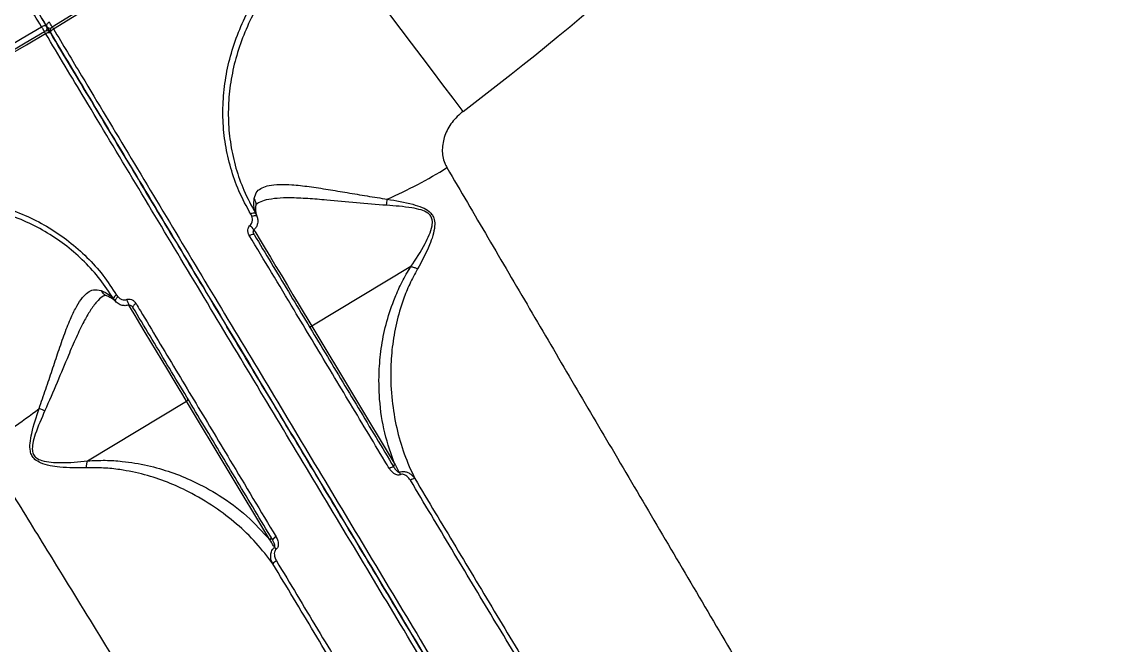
# Model space of a CAD drawing. Header units: millimetres. Extents: x -5960 to 5379, y -4374 to 3849.
# Drawn here: x 347.6 to 589.6, y -15.6 to 120.9 of the extents above; entities that cross this region are included whole.
import ezdxf

# ---------------------------------------------------------------- set-up
doc = ezdxf.new("R2010")
doc.units = ezdxf.units.MM
doc.layers.add('DiKom', color=7, linetype='Continuous', lineweight=0)
for name, color, linetype in [('DIKOM_ОБЪЕКТ', 7, 'Continuous'), ('DIKOM_РАЗМЕР_ЗОНА', 7, 'Continuous'), ('DIKOM_РАЗМЕР_ОБЪЕКТА', 7, 'Continuous')]:
    doc.layers.add(name, color=color, linetype=linetype)
doc.styles.add('style1', font='arial.ttf', dxfattribs={"width": 0.8})
doc.dimstyles.new('1-50', dxfattribs={"dimtxt": 300, "dimasz": 200, "dimexe": 100, "dimexo": 0, "dimgap": 100, "dimtad": 1, "dimtxsty": 'style1', "dimcen": 200, "dimclrd": 7, "dimclre": 7, "dimclrt": 7, "dimadec": 1, "dimazin": 2, "dimtfac": 1, "dimtmove": 0, "dimatfit": 2, "dimfxl": 0, "dimlwd": 25, "dimlwe": 18, "dimarcsym": 0})

# ---------------------------------------------------------------- blocks, each defined once
blk = doc.blocks.new('*D9')
at = {"layer": 'Defpoints', "color": 0, "transparency": 16777216}
for p in [(1597.35, 2348.89), (-3820.85, -1673.22), (-66.51, -1673.22)]:
    blk.add_point(p, dxfattribs=at)
at = {"layer": 'DiKom', "color": 7, "lineweight": 18, "transparency": 16777216}
for p, q in [((1597.35, 2348.89), (-3920.85, 2348.89)), ((-66.51, -1673.22), (-3920.85, -1673.22))]:
    blk.add_line(p, q, dxfattribs=at)
at = {"layer": 'DiKom', "color": 7, "lineweight": 25, "transparency": 16777216}
blk.add_line((-3820.85, 2148.89), (-3820.85, -1473.22), dxfattribs=at)
at = {"layer": 'DiKom', "color": 7, "transparency": 16777216}
for points in [[(-3854.19, 2148.89), (-3787.52, 2148.89), (-3820.85, 2348.89)], [(-3854.19, -1473.22), (-3787.52, -1473.22), (-3820.85, -1673.22)]]:
    blk.add_solid(points, dxfattribs=at)
at = {"layer": 'DiKom', "color": 7, "transparency": 16777216, "insert": (-4074.02, 240.95), "char_height": 300, "attachment_point": 5, "rotation": 90, "style": 'style1'}
blk.add_mtext('4050', dxfattribs=at)
blk = doc.blocks.new('*D10')
at = {"layer": 'Defpoints', "color": 0, "transparency": 16777216}
for p in [(3878.62, 405.09), (-2876.93, -459.72), (3878.62, -2693.66)]:
    blk.add_point(p, dxfattribs=at)
at = {"layer": 'DIKOM_РАЗМЕР_ОБЪЕКТА', "color": 7, "lineweight": 18, "transparency": 16777216}
for p, q in [((3878.62, 405.09), (3878.62, -2793.66)), ((-2876.93, -459.72), (-2876.93, -2793.66))]:
    blk.add_line(p, q, dxfattribs=at)
at = {"layer": 'DIKOM_РАЗМЕР_ОБЪЕКТА', "color": 7, "lineweight": 25, "transparency": 16777216}
blk.add_line((-2676.93, -2693.66), (3678.62, -2693.66), dxfattribs=at)
at = {"layer": 'DIKOM_РАЗМЕР_ОБЪЕКТА', "color": 7, "transparency": 16777216}
for points in [[(-2676.93, -2660.33), (-2676.93, -2726.99), (-2876.93, -2693.66)], [(3678.62, -2660.33), (3678.62, -2726.99), (3878.62, -2693.66)]]:
    blk.add_solid(points, dxfattribs=at)
at = {"layer": 'DIKOM_РАЗМЕР_ОБЪЕКТА', "color": 7, "transparency": 16777216, "insert": (-142.96, -2440.49), "char_height": 300, "attachment_point": 5, "style": 'style1'}
blk.add_mtext('6750', dxfattribs=at)
blk = doc.blocks.new('*D12')
at = {"layer": 'Defpoints', "color": 0, "transparency": 16777216}
for p in [(1921.97, 3848.89), (-5510.19, -3173.22), (433.49, -3173.22)]:
    blk.add_point(p, dxfattribs=at)
at = {"layer": 'DIKOM_РАЗМЕР_ЗОНА', "color": 7, "lineweight": 18, "transparency": 16777216}
for p, q in [((1921.97, 3848.89), (-5610.19, 3848.89)), ((433.49, -3173.22), (-5610.19, -3173.22))]:
    blk.add_line(p, q, dxfattribs=at)
at = {"layer": 'DIKOM_РАЗМЕР_ЗОНА', "color": 7, "lineweight": 25, "transparency": 16777216}
blk.add_line((-5510.19, 3648.89), (-5510.19, -2973.22), dxfattribs=at)
at = {"layer": 'DIKOM_РАЗМЕР_ЗОНА', "color": 7, "transparency": 16777216}
for points in [[(-5543.52, 3648.89), (-5476.85, 3648.89), (-5510.19, 3848.89)], [(-5543.52, -2973.22), (-5476.85, -2973.22), (-5510.19, -3173.22)]]:
    blk.add_solid(points, dxfattribs=at)
at = {"layer": 'DIKOM_РАЗМЕР_ЗОНА', "color": 7, "transparency": 16777216, "insert": (-5763.36, 142.42), "char_height": 300, "attachment_point": 5, "rotation": 90, "style": 'style1'}
blk.add_mtext('7050', dxfattribs=at)

msp = doc.modelspace()

# ---------------------------------------------------------------- linework, layer by layer
at = {"layer": 'DIKOM_ОБЪЕКТ', "color": 7, "linetype": 'Continuous', "lineweight": 15}
for p, q in [((353.827, 118.6), (353.025, 119.935)), ((353.025, 119.935), (353.827, 118.6)), ((398.01, 78.313), (397.807, 78.748)), ((398.84, 78.981), (399.149, 78.337)), ((432.872, 67.3), (411.157, 54.252)), ((368.367, 61.058), (368.656, 60.675)), ((368.1, 59.681), (367.676, 60.256)), ((411.157, 54.252), (429.409, 23.876)), ((362.013, 24.723), (383.728, 37.771)), ((401.979, 7.395), (383.728, 37.771))]:
    msp.add_line(p, q, dxfattribs=at)
at = {"layer": 'DIKOM_ОБЪЕКТ', "color": 7, "linetype": 'Continuous', "lineweight": 15, "flags": 128}
for points in [[(444.335, 101.316), (442.161, 104.191), (439.925, 107.148), (437.645, 110.162), (435.344, 113.204), (433.043, 116.248), (430.761, 119.264), (428.52, 122.227), (426.341, 125.108), (424.243, 127.882), (422.246, 130.523), (420.367, 133.008), (418.624, 135.312), (417.033, 137.416), (415.608, 139.301), (414.362, 140.948)], [(353.025, 119.935), (352.958, 120.009), (352.861, 120.061), (352.737, 120.087), (352.591, 120.089), (352.429, 120.064), (352.257, 120.015), (352.082, 119.943), (351.91, 119.851)], [(351.91, 119.851), (352.001, 119.698), (352.1, 119.534), (352.2, 119.365), (352.3, 119.199), (352.394, 119.041), (352.48, 118.898), (352.544, 118.792)], [(352.546, 118.793), (352.547, 118.792), (352.564, 118.764), (352.599, 118.704), (352.653, 118.615), (352.722, 118.5), (352.804, 118.363)], [(352.804, 118.363), (352.976, 118.455), (353.151, 118.527), (353.323, 118.577), (353.485, 118.601), (353.63, 118.601), (353.754, 118.575), (353.85, 118.524), (353.917, 118.45)], [(353.623, 120.88), (353.46, 120.771), (353.315, 120.65), (353.19, 120.521), (353.093, 120.39), (353.025, 120.261), (352.991, 120.139), (352.991, 120.029), (353.025, 119.935)], [(354.26, 119.823), (354.196, 119.929), (354.11, 120.072), (354.015, 120.23), (353.915, 120.395), (353.814, 120.563), (353.715, 120.727), (353.623, 120.88)], [(353.917, 118.45), (353.883, 118.544), (353.884, 118.653), (353.919, 118.774), (353.986, 118.903), (354.084, 119.034), (354.209, 119.162), (354.355, 119.283), (354.517, 119.392)], [(354.517, 119.392), (354.434, 119.529), (354.365, 119.644), (354.311, 119.733), (354.275, 119.792), (354.259, 119.82), (354.257, 119.822)], [(398.01, 78.313), (398.206, 78.38), (398.402, 78.431), (398.59, 78.464), (398.761, 78.477), (398.908, 78.471), (399.025, 78.444), (399.106, 78.399), (399.149, 78.337)], [(398.42, 75.451), (398.865, 74.71), (399.845, 73.078), (400.929, 71.274), (402.093, 69.337), (403.312, 67.308), (404.56, 65.232), (405.808, 63.154), (407.032, 61.118), (408.203, 59.169), (409.296, 57.35), (410.288, 55.699), (411.157, 54.252)], [(397.469, 74.105), (397.64, 74.201), (397.812, 74.281), (397.978, 74.343), (398.132, 74.385), (398.267, 74.403), (398.379, 74.399), (398.462, 74.372), (398.514, 74.322)], [(368.656, 60.675), (368.504, 60.533), (368.367, 60.384), (368.25, 60.234), (368.158, 60.089), (368.095, 59.956), (368.063, 59.841), (368.065, 59.748), (368.1, 59.681)], [(383.728, 37.771), (382.859, 39.217), (381.867, 40.868), (380.773, 42.688), (379.602, 44.637), (378.379, 46.673), (377.13, 48.751), (375.883, 50.827), (374.664, 52.856), (373.5, 54.793), (372.416, 56.597), (371.436, 58.229), (371, 58.954)], [(372.625, 59.177), (372.46, 59.071), (372.308, 58.957), (372.175, 58.839), (372.067, 58.723), (371.987, 58.613), (371.938, 58.512), (371.923, 58.426), (371.942, 58.356)]]:
    msp.add_lwpolyline(points, dxfattribs=at)
at = {"layer": 'DIKOM_ОБЪЕКТ', "color": 7, "linetype": 'Continuous', "lineweight": 15}
for centre, radius, start, end in [((54.491, 616.778), 580.367, 301.098554, 331.901446), ((54.491, 616.778), 580.869, 301.098554, 331.901446), ((54.491, 616.778), 646.281, 307.100221, 325.899779), ((54.491, 616.778), 579.133, 270.098848, 300.901152), ((54.491, 616.778), 580.367, 285.5, 300.901446), ((353.06, 117.935), 1, 105.5, 120.90145), ((353.06, 117.935), 1, 31, 105.5), ((352.23, 119.519), 0.897, 318.36322, 27.64588), ((353.757, 120.42), 0.878, 213.48661, 284.50531), ((354.774, 118.965), 1, 121.09855, 211), ((54.491, 616.778), 580.869, 270.098554, 300.901446), ((383.843, 181.084), 108.298, 293.90326, 301.73024), ((389.549, 86.187), 38.396, 351.81879, 353.85189), ((398.543, 77.891), 1.13, 74.79843, 130.65632), ((393.49, 72.227), 5.847, 31.56329, 44.8649), ((368.778, 60.006), 1.13, 111.34371, 167.20212), ((376.157, 61.811), 5.853, 197.14065, 210.42804), ((410.881, 54.613), 0.454, 219.25742, 307.36965), ((383.539, 38.184), 0.454, 294.6316, 22.7427), ((284.567, 121.429), 108.294, 300.26967, 308.09686), ((365.678, 71.85), 38.404, 248.14876, 250.18142), ((429.079, 21.971), 1.374, 87.23025, 131.09647), ((429.133, 24.237), 0.454, 219.25796, 307.36894), ((447.479, 28.863), 18.365, 201.2405, 203.01328), ((433.827, 19.152), 1.668, 92.85819, 128.39869), ((401.79, 7.808), 0.454, 294.62925, 22.74156), ((403.816, 6.792), 1.373, 110.90132, 154.77357), ((389.052, -6.253), 18.418, 38.98926, 40.75693), ((404.077, 1.276), 1.668, 113.60324, 149.14007)]:
    msp.add_arc(centre, radius, start, end, dxfattribs=at)
for points, knots in [([(567.807, 343.843), (572.678, 341.254), (583.591, 335.451), (601.142, 326.119), (620.374, 315.893), (640.059, 305.427), (660.091, 294.775), (680.381, 283.987), (700.866, 273.094), (721.518, 262.114), (742.297, 251.065), (763.139, 239.984), (783.946, 228.92), (804.621, 217.927), (824.847, 207.173), (844.593, 196.674), (863.846, 186.437), (882.801, 176.358), (901.376, 166.481), (919.491, 156.849), (937.314, 147.373), (954.783, 138.084), (971.853, 129.008), (988.26, 120.284), (1003.928, 111.953), (1018.784, 104.055), (1032.772, 96.617), (1045.853, 89.662), (1058.021, 83.192), (1069.249, 77.222), (1079.485, 71.779), (1088.68, 66.89), (1096.28, 62.849), (1102.488, 59.548), (1107.528, 56.868), (1111.836, 54.578), (1115.441, 52.661), (1118.304, 51.139), (1120.375, 50.038), (1121.694, 49.337), (1121.88, 49.237), (1121.974, 49.188)], [0, 0, 0, 0, 0.0216351, 0.0484722, 0.0753938, 0.1023585, 0.1293232, 0.1562448, 0.1830819, 0.2099189, 0.2368406, 0.2638053, 0.29077, 0.3176916, 0.3445286, 0.3703765, 0.3962999, 0.4222618, 0.4482237, 0.4741471, 0.499995, 0.5268319, 0.5537535, 0.5807181, 0.6076828, 0.6346044, 0.6614413, 0.6882783, 0.7151998, 0.7421645, 0.7691291, 0.7960508, 0.8228877, 0.8446334, 0.8664015, 0.8881697, 0.9099154, 0.932424, 0.9549577, 0.9774913, 1, 1, 1, 1]), ([(1122.387, 47.835), (1122.337, 47.861), (1122.205, 47.931), (1121.046, 48.547), (1118.634, 49.83), (1115.047, 51.737), (1110.269, 54.278), (1104.281, 57.462), (1097.217, 61.218), (1089.126, 65.52), (1080.08, 70.33), (1069.93, 75.726), (1058.665, 81.716), (1046.297, 88.292), (1033.099, 95.31), (1019.137, 102.734), (1004.489, 110.522), (988.917, 118.802), (972.436, 127.565), (955.083, 136.792), (937.45, 146.168), (919.634, 155.641), (901.732, 165.159), (883.238, 174.993), (864.189, 185.121), (844.634, 195.519), (824.733, 206.101), (804.54, 216.838), (784.116, 227.697), (763.394, 238.715), (742.435, 249.86), (721.306, 261.094), (700.472, 272.172), (680, 283.057), (659.943, 293.722), (639.975, 304.339), (620.169, 314.87), (600.611, 325.27), (582.822, 334.728), (571.781, 340.599), (566.898, 343.195)], [0, 0, 0, 0, 0.0156515, 0.0421676, 0.0687038, 0.0952199, 0.122506, 0.1498144, 0.1771006, 0.2036166, 0.2301529, 0.2566689, 0.2839551, 0.3112635, 0.3385497, 0.3650657, 0.391602, 0.418118, 0.4454042, 0.4727125, 0.4999987, 0.52556, 0.5511395, 0.5767008, 0.6029495, 0.6292179, 0.6554666, 0.6819827, 0.7085191, 0.7350351, 0.7623214, 0.7896298, 0.8169161, 0.8434321, 0.8699685, 0.8964846, 0.9237708, 0.9510793, 0.9783655, 1, 1, 1, 1]), ([(351.91, 119.851), (349.882, 123.226), (344.419, 132.318), (335.806, 146.653), (326.195, 162.647), (316.912, 178.098), (307.996, 192.936), (299.491, 207.091), (291.583, 220.253), (284.285, 232.399), (277.596, 243.531), (271.409, 253.83), (265.765, 263.222), (260.7, 271.652), (256.324, 278.936), (252.636, 285.074), (249.618, 290.095), (247.229, 294.073), (245.479, 296.983), (244.48, 298.655), (244.105, 299.256), (244.2, 299.114), (244.2, 299.114)], [0, 0, 0, 0, 0.0313058, 0.0843372, 0.1374096, 0.1904412, 0.245013, 0.2996295, 0.3542013, 0.4072328, 0.4603053, 0.5133369, 0.5679087, 0.6225252, 0.6770969, 0.7301279, 0.7831995, 0.8362306, 0.8908018, 0.9454175, 0.9999886, 1, 1, 1, 1]), ([(353.025, 119.935), (351.002, 123.302), (345.51, 132.442), (336.834, 146.881), (327.123, 163.044), (317.822, 178.522), (308.969, 193.256), (300.608, 207.172), (292.767, 220.221), (285.472, 232.361), (278.724, 243.593), (272.538, 253.888), (266.942, 263.2), (261.964, 271.485), (257.625, 278.707), (253.944, 284.832), (250.917, 289.871), (248.541, 293.825), (246.844, 296.65), (245.771, 298.435), (245.637, 298.659), (245.57, 298.77)], [0, 0, 0, 0, 0.0313076, 0.0849824, 0.1388264, 0.1927566, 0.2466867, 0.3005308, 0.3542055, 0.4078803, 0.4617241, 0.5156543, 0.5695843, 0.623428, 0.6771029, 0.7307776, 0.7846215, 0.8385514, 0.8924814, 0.9463253, 1, 1, 1, 1]), ([(245.57, 298.77), (245.634, 298.663), (245.762, 298.45), (246.794, 296.733), (248.45, 293.977), (250.816, 290.04), (253.883, 284.935), (257.588, 278.768), (261.903, 271.587), (266.787, 263.458), (272.321, 254.249), (278.511, 243.947), (285.353, 232.56), (292.264, 221.057), (299.102, 209.677), (305.742, 198.627), (312.702, 187.043), (320.052, 174.812), (327.792, 161.93), (335.923, 148.397), (344.314, 134.433), (350.122, 124.766), (353.025, 119.935)], [0, 0, 0, 0, 0.0530308, 0.1061024, 0.1591334, 0.2137047, 0.2683204, 0.3228915, 0.375923, 0.4289953, 0.4820269, 0.5365988, 0.5912152, 0.645787, 0.6892771, 0.7328119, 0.7763467, 0.8198367, 0.8648526, 0.9099183, 0.9549841, 1, 1, 1, 1]), ([(397.807, 78.748), (396.888, 80.438), (395.119, 83.689), (393.318, 88.858), (392.141, 94.045), (391.602, 99.361), (391.717, 104.739), (392.466, 110.114), (393.83, 115.421), (395.822, 120.587), (398.344, 125.584), (400.471, 128.699), (401.533, 130.254)], [0, 0, 0, 0, 0.1070818, 0.2059727, 0.3051837, 0.4040767, 0.5033363, 0.6029169, 0.7021783, 0.8013465, 0.9008324, 1, 1, 1, 1]), ([(402.559, 129.419), (401.516, 127.895), (399.428, 124.843), (396.949, 119.946), (394.99, 114.886), (393.645, 109.687), (392.904, 104.423), (392.784, 99.157), (393.305, 93.951), (394.452, 88.875), (396.211, 83.816), (397.941, 80.635), (398.84, 78.981)], [0, 0, 0, 0, 0.0992793, 0.1988748, 0.2981528, 0.3974211, 0.4970079, 0.596272, 0.6950873, 0.7942215, 0.8930331, 1, 1, 1, 1]), ([(354.517, 119.392), (356.573, 115.969), (362.155, 106.679), (371.544, 91.054), (382.731, 72.436), (394.19, 53.365), (405.86, 33.943), (417.689, 14.257), (429.641, -5.635), (441.699, -25.702), (453.839, -45.907), (466.025, -66.188), (478.199, -86.448), (490.304, -106.594), (502.302, -126.562), (514.171, -146.315), (525.892, -165.823), (537.432, -185.028), (548.737, -203.843), (559.754, -222.177), (570.445, -239.971), (580.787, -257.181), (590.768, -273.793), (600.361, -289.758), (609.522, -305.006), (618.208, -319.461), (626.387, -333.074), (634.036, -345.803), (641.151, -357.645), (647.716, -368.57), (653.701, -378.531), (659.077, -387.479), (663.599, -395.005), (667.36, -401.263), (670.454, -406.413), (673.065, -410.758), (675.182, -414.282), (676.79, -416.957), (677.883, -418.776), (678.446, -419.714), (678.516, -419.83), (678.544, -419.877)], [0, 0, 0, 0, 0.0156528, 0.0424899, 0.0694116, 0.0963764, 0.1233411, 0.1502628, 0.1770999, 0.203937, 0.2308586, 0.2578234, 0.2847881, 0.3117098, 0.3385468, 0.3653839, 0.3923056, 0.4192703, 0.4462351, 0.4731567, 0.4999938, 0.5268309, 0.5537525, 0.5807173, 0.607682, 0.6346037, 0.6614407, 0.6882778, 0.7151994, 0.7421641, 0.7691289, 0.7960504, 0.8228875, 0.8459665, 0.8691682, 0.8923973, 0.9156263, 0.9388281, 0.961588, 0.9843479, 1, 1, 1, 1]), ([(676.829, -420.908), (676.8, -420.861), (676.723, -420.732), (676.047, -419.607), (674.64, -417.265), (672.548, -413.783), (669.76, -409.144), (666.267, -403.331), (662.147, -396.473), (657.427, -388.619), (652.15, -379.837), (646.23, -369.983), (639.659, -359.047), (632.445, -347.041), (624.746, -334.228), (616.601, -320.673), (608.057, -306.453), (598.974, -291.335), (589.36, -275.336), (579.238, -258.49), (568.952, -241.371), (558.56, -224.075), (548.117, -206.696), (537.329, -188.742), (526.218, -170.249), (514.811, -151.265), (503.203, -131.945), (491.424, -112.341), (479.51, -92.514), (467.423, -72.397), (455.197, -52.049), (442.872, -31.537), (430.72, -11.312), (418.778, 8.563), (407.078, 28.034), (395.431, 47.419), (383.877, 66.647), (372.469, 85.634), (362.093, 102.904), (355.652, 113.622), (352.804, 118.363)], [0, 0, 0, 0, 0.0156515, 0.0421676, 0.0687038, 0.0952199, 0.122506, 0.1498144, 0.1771006, 0.2036166, 0.2301529, 0.2566689, 0.2839551, 0.3112635, 0.3385497, 0.3650657, 0.391602, 0.418118, 0.4454042, 0.4727125, 0.4999987, 0.52556, 0.5511395, 0.5767008, 0.6029495, 0.6292179, 0.6554666, 0.6819826, 0.7085191, 0.7350351, 0.7623213, 0.7896298, 0.816916, 0.8434321, 0.8699685, 0.8964846, 0.9237708, 0.9510793, 0.9783655, 1, 1, 1, 1]), ([(677.172, -419.536), (677.143, -419.488), (677.066, -419.36), (676.376, -418.211), (674.927, -415.799), (672.796, -412.253), (670.007, -407.611), (666.567, -401.887), (662.484, -395.092), (657.75, -387.214), (652.387, -378.288), (646.416, -368.351), (639.867, -357.451), (632.769, -345.637), (625.139, -332.939), (616.979, -319.359), (608.314, -304.937), (599.174, -289.726), (589.604, -273.799), (579.647, -257.227), (569.33, -240.057), (558.664, -222.306), (547.674, -204.015), (536.396, -185.246), (524.883, -166.086), (513.19, -146.624), (501.349, -126.919), (489.38, -106.998), (477.304, -86.9), (465.159, -66.688), (453.002, -46.455), (440.89, -26.298), (429.622, -7.543), (419.205, 9.793), (409.626, 25.735), (400.153, 41.501), (390.7, 57.232), (381.29, 72.894), (371.951, 88.437), (362.791, 103.681), (356.874, 113.529), (353.917, 118.45)], [0, 0, 0, 0, 0.0156521, 0.0424891, 0.0694107, 0.0963755, 0.1233402, 0.1502618, 0.1770988, 0.2039358, 0.2308574, 0.2578222, 0.2847868, 0.3117084, 0.3385455, 0.3653826, 0.3923043, 0.4192689, 0.4462337, 0.4731553, 0.4999924, 0.5268295, 0.5537511, 0.5807159, 0.6076806, 0.6346023, 0.6614393, 0.6882764, 0.7151981, 0.7421628, 0.7691275, 0.7960492, 0.8228863, 0.8446321, 0.8664005, 0.8881688, 0.9099147, 0.9324235, 0.9549574, 0.9774911, 1, 1, 1, 1]), ([(353.917, 118.45), (356.758, 113.722), (363.124, 103.127), (373.362, 86.089), (384.58, 67.418), (396.063, 48.308), (407.748, 28.861), (419.583, 9.164), (431.533, -10.724), (443.579, -30.773), (455.7, -50.945), (467.857, -71.178), (479.994, -91.378), (492.054, -111.449), (503.852, -131.084), (515.371, -150.254), (526.601, -168.945), (537.658, -187.346), (548.493, -205.38), (559.06, -222.966), (569.456, -240.268), (579.647, -257.227), (589.604, -273.799), (599.174, -289.726), (608.314, -304.937), (616.979, -319.359), (625.139, -332.939), (632.769, -345.637), (639.867, -357.451), (646.416, -368.351), (652.387, -378.288), (657.751, -387.214), (662.184, -394.593), (665.806, -400.62), (668.745, -405.512), (671.258, -409.694), (673.361, -413.194), (675.031, -415.973), (676.239, -417.984), (677.008, -419.264), (677.117, -419.445), (677.172, -419.536)], [0, 0, 0, 0, 0.0216351, 0.0484722, 0.0753938, 0.1023585, 0.1293232, 0.1562448, 0.1830819, 0.2099189, 0.2368406, 0.2638053, 0.29077, 0.3176916, 0.3445286, 0.3703765, 0.3962999, 0.4222618, 0.4482237, 0.4741471, 0.499995, 0.5268319, 0.5537534, 0.5807181, 0.6076828, 0.6346044, 0.6614413, 0.6882783, 0.7151998, 0.7421645, 0.7691291, 0.7960508, 0.8228877, 0.8446334, 0.8664015, 0.8881697, 0.9099154, 0.932424, 0.9549577, 0.9774913, 1, 1, 1, 1]), ([(444.335, 101.316), (443.475, 100.552), (441.776, 99.041), (440.192, 96.065), (439.594, 92.946), (439.994, 90.513), (440.624, 89.307), (440.799, 88.973)], [0, 0, 0, 0, 0.2385227, 0.4713388, 0.6968051, 0.9159925, 1, 1, 1, 1]), ([(440.799, 88.973), (443.781, 83.878), (449.749, 73.683), (458.903, 58.075), (468.175, 42.286), (477.684, 26.115), (487.412, 9.592), (497.34, -7.252), (507.308, -24.147), (517.621, -41.608), (528.261, -59.606), (539.201, -78.094), (550.072, -96.452), (560.823, -114.593), (571.403, -132.432), (581.764, -149.891), (591.884, -166.936), (601.752, -183.547), (611.349, -199.695), (620.632, -215.306), (629.554, -230.305), (638.078, -244.629), (646.18, -258.242), (653.858, -271.136), (661.096, -283.29), (667.862, -294.648), (674.123, -305.155), (679.959, -314.947), (685.317, -323.936), (690.156, -332.055), (694.372, -339.125), (697.922, -345.078), (700.86, -350.006), (702.246, -352.33), (702.939, -353.492)], [0, 0, 0, 0, 0.0277665, 0.0555662, 0.0833659, 0.1111324, 0.1400374, 0.1689801, 0.1979227, 0.2268277, 0.2586374, 0.2905481, 0.3225101, 0.3544717, 0.3863819, 0.4181913, 0.4498954, 0.4817, 0.5135556, 0.545411, 0.5772152, 0.608919, 0.6405474, 0.6722758, 0.7040551, 0.7358344, 0.7675626, 0.7991908, 0.8325938, 0.8660263, 0.8994295, 0.9329431, 0.9664863, 1, 1, 1, 1]), ([(398.525, 82.203), (398.683, 82.77), (398.962, 83.765), (400.208, 84.619), (401.816, 85.143), (404.012, 85.349), (406.952, 85.257), (410.546, 84.858), (414.652, 84.224), (418.934, 83.503), (423.28, 82.764), (426.244, 82.304), (427.724, 82.075)], [0, 0, 0, 0, 0.1044875, 0.1833857, 0.2623365, 0.3558354, 0.4494192, 0.5631922, 0.6770783, 0.7845053, 0.8924055, 1, 1, 1, 1]), ([(321.14, 81.949), (323.344, 82.185), (327.406, 82.619), (333.288, 82.379), (338.714, 81.614), (343.959, 80.263), (348.953, 78.335), (353.647, 75.866), (358, 72.88), (361.935, 69.384), (365.465, 65.469), (367.4, 62.527), (368.367, 61.058)], [0, 0, 0, 0, 0.1166811, 0.2150843, 0.3137984, 0.4122011, 0.5100613, 0.6082267, 0.7060846, 0.8039542, 0.9021328, 1, 1, 1, 1]), ([(427.554, 80.723), (425.347, 80.895), (420.875, 81.244), (415.069, 81.823), (410.192, 82.221), (406.554, 82.378), (403.506, 82.297), (401.286, 81.951), (399.875, 81.551), (399.396, 81.19), (399.287, 81.109)], [0, 0, 0, 0, 0.1931833, 0.391344, 0.5260992, 0.6638892, 0.7725689, 0.8839427, 0.973741, 1, 1, 1, 1]), ([(367.676, 60.256), (366.73, 61.693), (364.836, 64.571), (361.38, 68.399), (357.527, 71.817), (353.261, 74.734), (348.662, 77.146), (343.767, 79.028), (338.626, 80.344), (333.306, 81.086), (327.539, 81.314), (323.557, 80.885), (321.396, 80.651)], [0, 0, 0, 0, 0.0977721, 0.1958572, 0.293632, 0.3914577, 0.489594, 0.5874242, 0.6858967, 0.7846799, 0.8831545, 1, 1, 1, 1]), ([(398.84, 78.981), (398.688, 79.537), (398.418, 80.525), (398.492, 81.693), (398.525, 82.203)], [0, 0, 0, 0, 0.5623869, 1, 1, 1, 1]), ([(398.914, 80.747), (398.921, 80.774), (398.994, 81.046), (398.878, 81.528), (398.682, 81.976), (398.549, 82.169), (398.525, 82.203)], [0, 0, 0, 0, 0.0541726, 0.5550416, 0.9205739, 1, 1, 1, 1]), ([(399.135, 78.396), (399.124, 78.423), (399.008, 78.7), (398.901, 79.327), (398.84, 80.09), (398.929, 80.623), (398.948, 80.739)], [0, 0, 0, 0, 0.0468854, 0.4828737, 0.8878409, 1, 1, 1, 1]), ([(398.948, 80.666), (398.95, 80.702), (398.957, 80.879), (399.03, 80.941), (399.01, 80.993), (399.201, 81.106), (399.263, 81.142)], [0, 0, 0, 0, 0.0824966, 0.4061675, 0.8079108, 1, 1, 1, 1]), ([(432.884, 67.304), (432.885, 67.306), (433.992, 68.885), (435.428, 71.151), (436.955, 74.197), (437.544, 75.944), (437.666, 77.402), (437.293, 78.416), (436.445, 79.217), (434.998, 79.794), (431.975, 80.404), (429.417, 80.588), (427.554, 80.723)], [0, 0, 0, 0, 0.0003174, 0.2742191, 0.3691423, 0.4635441, 0.5235458, 0.5648665, 0.6061829, 0.6747261, 0.7630181, 1, 1, 1, 1]), ([(427.724, 82.075), (429.606, 81.753), (432.208, 81.309), (435.269, 80.356), (436.757, 79.574), (437.652, 78.632), (438.114, 77.512), (438.15, 75.937), (437.732, 74.052), (436.523, 70.812), (435.269, 68.486), (434.343, 66.771)], [0, 0, 0, 0, 0.2311131, 0.3196653, 0.391402, 0.4366909, 0.4822179, 0.5456607, 0.6397119, 0.7342279, 1, 1, 1, 1]), ([(397.634, 76.352), (397.74, 76.464), (397.951, 76.687), (398.129, 77.187), (398.168, 77.748), (398.06, 78.134), (398.01, 78.313)], [0, 0, 0, 0, 0.2096708, 0.4181462, 0.7298485, 1, 1, 1, 1]), ([(399.149, 78.337), (399.22, 78.067), (399.378, 77.473), (399.274, 76.61), (398.947, 75.843), (398.598, 75.499), (398.419, 75.322)], [0, 0, 0, 0, 0.2543463, 0.5586986, 0.7734643, 1, 1, 1, 1]), ([(397.469, 74.105), (397.436, 74.164), (397.28, 74.441), (397.13, 74.95), (397.158, 75.555), (397.327, 76.029), (397.532, 76.244), (397.634, 76.352)], [0, 0, 0, 0, 0.0843555, 0.4026421, 0.6518268, 0.8254867, 1, 1, 1, 1]), ([(398.502, 74.405), (398.45, 74.494), (398.334, 74.692), (398.328, 74.993), (398.391, 75.192), (398.451, 75.272), (398.493, 75.305), (398.512, 75.315), (398.522, 75.32)], [0, 0, 0, 0, 0.3066006, 0.6865704, 0.8665527, 0.9443121, 0.9730125, 1, 1, 1, 1]), ([(428.176, 23.007), (427.841, 23.565), (426.163, 26.357), (421.81, 33.601), (415.159, 44.668), (406.57, 58.961), (400.726, 68.685), (397.469, 74.105)], [0, 0, 0, 0, 0.0321575, 0.160792, 0.4182838, 0.6757754, 1, 1, 1, 1]), ([(398.514, 74.322), (401.01, 70.169), (406.001, 61.863), (413.623, 49.177), (421.332, 36.348), (426.541, 27.678), (429.146, 23.343)], [0, 0, 0, 0, 0.2493145, 0.4986289, 0.7493144, 1, 1, 1, 1]), ([(429.409, 23.876), (428.594, 26.158), (426.965, 30.72), (425.922, 37.806), (425.821, 44.262), (426.405, 49.964), (427.504, 55.211), (429.081, 59.896), (430.885, 63.941), (432.21, 66.18), (432.872, 67.3)], [0, 0, 0, 0, 0.1801416, 0.3602673, 0.5134826, 0.6278146, 0.7423223, 0.8564284, 0.9282346, 1, 1, 1, 1]), ([(434.343, 66.771), (433.743, 65.67), (432.543, 63.466), (430.949, 59.472), (429.596, 54.838), (428.726, 49.636), (428.367, 43.972), (428.644, 38.036), (429.68, 31.917), (431.306, 26.163), (432.932, 22.598), (433.743, 20.818)], [0, 0, 0, 0, 0.066131, 0.1323028, 0.238336, 0.344731, 0.4509761, 0.5939553, 0.7292233, 0.864722, 1, 1, 1, 1]), ([(432.872, 67.3), (432.873, 67.3), (432.876, 67.302), (432.881, 67.304), (432.883, 67.304), (432.884, 67.304)], [0, 0, 0, 0, 0.3900252, 0.7840983, 1, 1, 1, 1]), ([(432.884, 67.304), (433.118, 67.255), (433.55, 67.166), (434.06, 66.931), (434.304, 66.793), (434.343, 66.771)], [0, 0, 0, 0, 0.499472, 0.9205569, 1, 1, 1, 1]), ([(351.384, 36.205), (351.876, 37.619), (352.862, 40.452), (354.25, 44.636), (355.624, 48.756), (356.991, 52.679), (358.326, 56.04), (359.625, 58.679), (360.839, 60.521), (362.056, 61.695), (363.395, 62.394), (364.404, 62.173), (364.979, 62.047)], [0, 0, 0, 0, 0.1075944, 0.2154947, 0.3229218, 0.4368078, 0.5505808, 0.6441647, 0.7376637, 0.8166144, 0.8955127, 1, 1, 1, 1]), ([(365.606, 60.87), (365.482, 60.813), (364.933, 60.557), (363.917, 59.507), (362.563, 57.7), (361.068, 55.064), (359.491, 51.767), (357.567, 47.302), (355.337, 41.893), (353.551, 37.779), (352.658, 35.72)], [0, 0, 0, 0, 0.0262886, 0.1172108, 0.227038, 0.336977, 0.4730021, 0.6091682, 0.8044479, 1, 1, 1, 1]), ([(364.979, 62.047), (365.611, 61.748), (366.66, 61.253), (367.387, 60.54), (367.676, 60.256)], [0, 0, 0, 0, 0.6025902, 1, 1, 1, 1]), ([(364.979, 62.047), (364.998, 62.01), (365.106, 61.801), (365.409, 61.419), (365.782, 61.089), (366.059, 61.025), (366.087, 61.019)], [0, 0, 0, 0, 0.0791553, 0.443394, 0.942499, 1, 1, 1, 1]), ([(365.585, 60.911), (365.657, 60.951), (365.814, 61.037), (365.869, 61.014), (365.948, 61.043), (366.106, 60.967), (366.137, 60.952)], [0, 0, 0, 0, 0.2726834, 0.5965331, 0.9229761, 1, 1, 1, 1]), ([(366.079, 60.989), (366.363, 60.871), (367.019, 60.597), (367.645, 60.16), (367.928, 59.836), (368.037, 59.711)], [0, 0, 0, 0, 0.3197169, 0.7370521, 1, 1, 1, 1]), ([(368.656, 60.675), (368.832, 60.513), (369.154, 60.217), (369.724, 60.007), (370.202, 59.975), (370.46, 60.054), (370.564, 60.087)], [0, 0, 0, 0, 0.3467059, 0.6312578, 0.8513123, 1, 1, 1, 1]), ([(371.104, 58.91), (370.935, 58.852), (370.526, 58.712), (369.774, 58.718), (368.873, 58.993), (368.37, 59.44), (368.1, 59.681)], [0, 0, 0, 0, 0.1616014, 0.3913493, 0.6724078, 1, 1, 1, 1]), ([(370.564, 60.087), (370.61, 60.103), (370.789, 60.166), (371.155, 60.196), (371.673, 60.072), (372.217, 59.739), (372.484, 59.371), (372.625, 59.177)], [0, 0, 0, 0, 0.0579561, 0.2245038, 0.4300585, 0.7005043, 1, 1, 1, 1]), ([(371.05, 58.811), (371.058, 58.817), (371.075, 58.83), (371.106, 58.847), (371.145, 58.86), (371.232, 58.872), (371.399, 58.846), (371.664, 58.704), (371.857, 58.511), (371.936, 58.362), (371.945, 58.345)], [0, 0, 0, 0, 0.0251127, 0.0494162, 0.0780283, 0.1266219, 0.2789592, 0.5418782, 0.9463492, 1, 1, 1, 1]), ([(402.574, 7.377), (399.983, 11.689), (394.802, 20.311), (387.107, 33.118), (379.47, 45.828), (374.451, 54.18), (371.942, 58.356)], [0, 0, 0, 0, 0.2493146, 0.498629, 0.7493143, 1, 1, 1, 1]), ([(372.625, 59.177), (372.946, 58.642), (374.554, 55.967), (378.756, 48.972), (385.287, 38.101), (393.897, 23.769), (399.952, 13.692), (403.326, 8.075)], [0, 0, 0, 0, 0.0321578, 0.1607925, 0.4182835, 0.675775, 1, 1, 1, 1]), ([(361.789, 23.176), (359.84, 23.164), (357.198, 23.148), (353.77, 23.602), (351.909, 24.118), (350.535, 24.889), (349.763, 25.823), (349.351, 27.056), (349.36, 28.737), (349.956, 31.887), (350.785, 34.393), (351.384, 36.205)], [0, 0, 0, 0, 0.265772, 0.3602877, 0.4543391, 0.517782, 0.5633088, 0.6085983, 0.6803346, 0.7688871, 1, 1, 1, 1]), ([(352.658, 35.72), (351.902, 34.012), (350.864, 31.668), (349.983, 28.712), (349.814, 27.163), (350.122, 26.038), (350.842, 25.233), (352.187, 24.656), (354.007, 24.356), (357.413, 24.274), (360.088, 24.478), (362.002, 24.714), (362.004, 24.715)], [0, 0, 0, 0, 0.2369826, 0.325274, 0.3938173, 0.4351335, 0.4764544, 0.5364562, 0.630858, 0.7257809, 0.9996826, 1, 1, 1, 1]), ([(606.761, -411.281), (606.104, -410.196), (604.788, -408.022), (602.03, -403.466), (598.716, -397.992), (594.804, -391.531), (590.327, -384.139), (585.289, -375.822), (579.69, -366.578), (573.548, -356.44), (566.888, -345.45), (559.741, -333.659), (552.14, -321.121), (544.101, -307.866), (535.63, -293.902), (526.749, -279.266), (517.489, -264.013), (507.895, -248.214), (498.009, -231.944), (487.855, -215.24), (477.443, -198.122), (466.795, -180.624), (455.95, -162.816), (444.958, -144.779), (433.87, -126.598), (422.71, -108.314), (411.493, -89.956), (400.239, -71.556), (388.991, -53.185), (377.8, -34.93), (366.717, -16.874), (356.591, -0.403), (347.401, 14.527), (341.904, 23.442), (339.155, 27.899)], [0, 0, 0, 0, 0.0315566, 0.0632128, 0.0949197, 0.1266266, 0.1582828, 0.1898395, 0.2213972, 0.2530543, 0.2847621, 0.31647, 0.3481273, 0.3796851, 0.4112651, 0.4429443, 0.4746741, 0.5064041, 0.5380836, 0.5696639, 0.6012951, 0.6330254, 0.6648064, 0.6965876, 0.7283184, 0.75995, 0.7916593, 0.8234677, 0.8553268, 0.8871862, 0.9189952, 0.950705, 0.9753525, 1, 1, 1, 1]), ([(361.789, 23.176), (361.788, 23.221), (361.781, 23.499), (361.813, 24.06), (361.936, 24.483), (362.004, 24.715)], [0, 0, 0, 0, 0.0794457, 0.4971892, 1, 1, 1, 1]), ([(362.004, 24.715), (362.004, 24.715), (362.005, 24.717), (362.009, 24.72), (362.012, 24.722), (362.013, 24.723)], [0, 0, 0, 0, 0.2419244, 0.5655741, 1, 1, 1, 1]), ([(362.013, 24.723), (363.312, 24.783), (365.911, 24.901), (370.33, 24.594), (375.207, 23.788), (380.356, 22.294), (385.664, 20.133), (391.317, 17.013), (397.084, 12.766), (400.348, 9.185), (401.979, 7.395)], [0, 0, 0, 0, 0.0717655, 0.1435715, 0.2576778, 0.3721854, 0.4865172, 0.6397329, 0.8198585, 1, 1, 1, 1]), ([(402.645, 2.132), (401.454, 3.685), (399.069, 6.793), (394.753, 10.931), (389.836, 14.718), (384.725, 17.75), (379.555, 20.092), (374.554, 21.765), (369.827, 22.746), (365.553, 23.214), (363.043, 23.189), (361.789, 23.176)], [0, 0, 0, 0, 0.1352779, 0.2707766, 0.4060446, 0.5490239, 0.655269, 0.7616638, 0.8676972, 0.933869, 1, 1, 1, 1]), ([(430.576, 21.684), (430.524, 21.664), (430.356, 21.603), (430.001, 21.586), (429.504, 21.722), (428.802, 22.146), (428.425, 22.666), (428.176, 23.007)], [0, 0, 0, 0, 0.0555223, 0.1784009, 0.3495242, 0.572894, 1, 1, 1, 1]), ([(429.146, 23.343), (429.298, 23.112), (429.524, 22.768), (429.882, 22.411), (430.107, 22.255), (430.266, 22.195), (430.342, 22.207), (430.362, 22.21)], [0, 0, 0, 0, 0.4939161, 0.730808, 0.8854703, 0.970071, 1, 1, 1, 1]), ([(429.409, 23.876), (429.513, 23.692), (429.829, 23.137), (430.148, 22.581), (430.362, 22.21)], [0, 0, 0, 0, 0.3320229, 1, 1, 1, 1]), ([(430.362, 22.21), (430.44, 22.241), (430.693, 22.342), (431.207, 22.416), (431.912, 22.32), (432.752, 21.932), (433.368, 21.374), (433.668, 20.929), (433.743, 20.818)], [0, 0, 0, 0, 0.0635452, 0.2059315, 0.3867575, 0.5938465, 0.8977458, 1, 1, 1, 1]), ([(432.791, 20.459), (432.556, 20.785), (432.208, 21.266), (431.561, 21.657), (431.109, 21.779), (430.78, 21.76), (430.623, 21.701), (430.576, 21.684)], [0, 0, 0, 0, 0.4385476, 0.6486824, 0.819233, 0.9451807, 1, 1, 1, 1]), ([(469.183, -40.157), (466.14, -35.089), (460.052, -24.951), (450.933, -9.762), (441.831, 5.399), (435.804, 15.439), (432.791, 20.459)], [0, 0, 0, 0, 0.2490998, 0.4981997, 0.7490997, 1, 1, 1, 1]), ([(433.743, 20.818), (436.728, 15.844), (442.699, 5.898), (451.758, -9.193), (460.878, -24.385), (466.995, -34.574), (470.054, -39.669)], [0, 0, 0, 0, 0.2491003, 0.4982002, 0.7491002, 1, 1, 1, 1]), ([(403.003, 5.772), (402.93, 5.888), (402.59, 6.432), (402.248, 6.971), (401.979, 7.395)], [0, 0, 0, 0, 0.2148402, 1, 1, 1, 1]), ([(403.003, 5.772), (403.018, 5.792), (403.05, 5.837), (403.077, 5.954), (403.074, 6.178), (402.97, 6.584), (402.789, 7.003), (402.626, 7.286), (402.574, 7.377)], [0, 0, 0, 0, 0.0381877, 0.0818583, 0.1920401, 0.4179992, 0.8124188, 1, 1, 1, 1]), ([(403.326, 8.075), (403.402, 7.938), (403.64, 7.503), (403.837, 6.798), (403.81, 6.099), (403.65, 5.627), (403.462, 5.433), (403.368, 5.335)], [0, 0, 0, 0, 0.1605564, 0.5081467, 0.7318601, 0.8653695, 1, 1, 1, 1]), ([(402.645, 2.132), (402.558, 2.301), (402.275, 2.85), (402.097, 3.774), (402.243, 4.694), (402.549, 5.341), (402.849, 5.625), (403.003, 5.772)], [0, 0, 0, 0, 0.1441003, 0.46793, 0.6900762, 0.8402895, 1, 1, 1, 1]), ([(403.368, 5.335), (403.277, 5.243), (403.097, 5.058), (402.949, 4.616), (402.931, 3.971), (403.119, 3.328), (403.34, 2.93), (403.409, 2.805)], [0, 0, 0, 0, 0.1388657, 0.2767746, 0.4965937, 0.8418652, 1, 1, 1, 1]), ([(403.409, 2.805), (406.405, -2.177), (412.397, -12.14), (421.488, -27.256), (430.639, -42.475), (436.776, -52.682), (439.845, -57.786)], [0, 0, 0, 0, 0.2491, 0.4981997, 0.7490999, 1, 1, 1, 1]), ([(439.005, -58.325), (435.964, -53.269), (429.884, -43.157), (420.773, -28.008), (411.679, -12.887), (405.657, -2.875), (402.645, 2.132)], [0, 0, 0, 0, 0.2491001, 0.4982001, 0.7491001, 1, 1, 1, 1])]:
    msp.add_open_spline(points, degree=3, knots=knots, dxfattribs=at)

# ---------------------------------------------------------------- dimensions: what is measured, and where the dimension line sits
at = {"layer": 'DiKom', "color": 3}
dim = msp.add_linear_dim(base=(-3820.852, -1673.222), p1=(1597.347, 2348.894), p2=(-66.509, -1673.222), angle=90, text='4050', dimstyle='1-50', override={"dimgap": 100}, dxfattribs=at)
dim.commit()
dim.dimension.update_dxf_attribs({"geometry": '*D9', "text_midpoint": (-3820.852, 240.949), "dimtype": 160})
at = {"layer": 'DIKOM_РАЗМЕР_ЗОНА'}
dim = msp.add_linear_dim(base=(-5510.185, -3173.222), p1=(1921.975, 3848.894), p2=(433.491, -3173.222), angle=90, text='7050', dimstyle='1-50', dxfattribs=at)
dim.commit()
dim.dimension.update_dxf_attribs({"geometry": '*D12', "text_midpoint": (-5510.185, 142.424), "dimtype": 160})
at = {"layer": 'DIKOM_РАЗМЕР_ОБЪЕКТА'}
dim = msp.add_linear_dim(base=(3878.624, -2693.661), p1=(-2876.932, -459.722), p2=(3878.624, 405.085), text='6750', dimstyle='1-50', dxfattribs=at)
dim.commit()
dim.dimension.update_dxf_attribs({"geometry": '*D10', "text_midpoint": (-142.96, -2693.661), "dimtype": 160})

doc.saveas('drawing.dxf')
